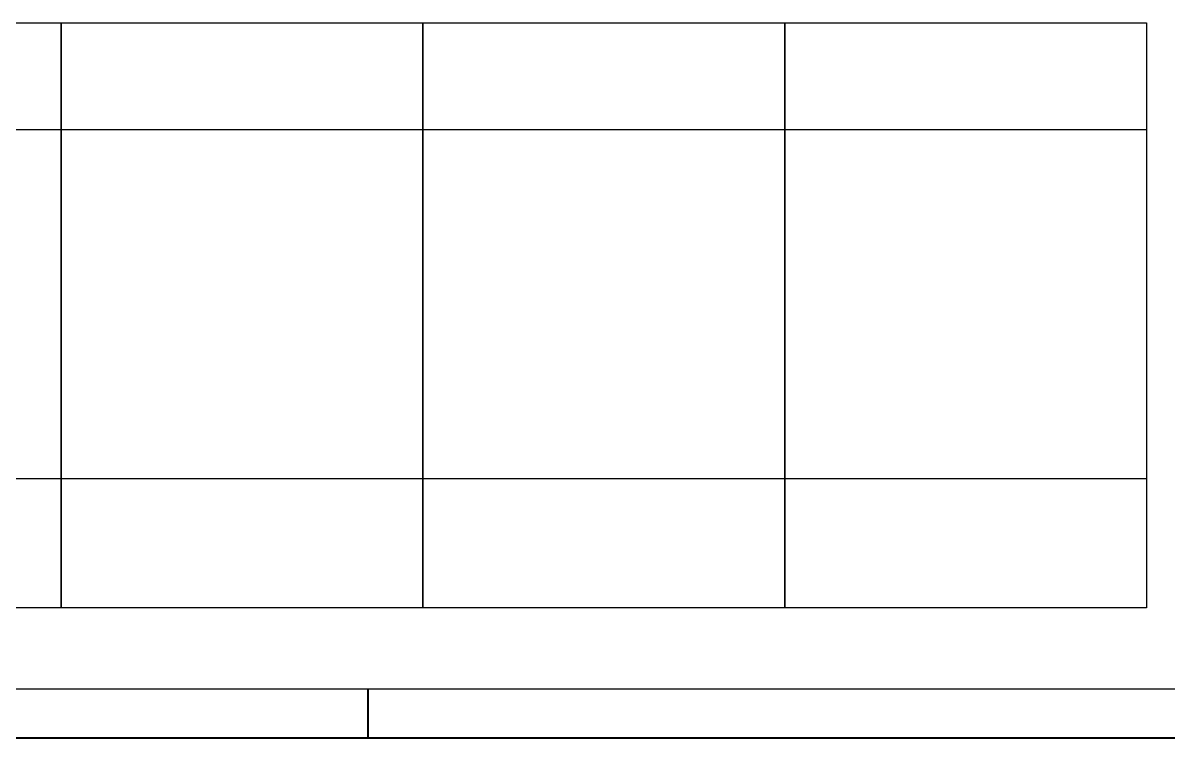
# Model space of a CAD drawing. Extents: x 17311 to 161354, y 153625 to 213544.
# Drawn here: x 20781 to 22670, y 205100 to 206280 of the extents above; entities that cross this region are included whole.
import ezdxf

# ---------------------------------------------------------------- set-up
doc = ezdxf.new("R2010")
doc.units = 0
doc.layers.get('0').update_dxf_attribs({"linetype": 'CONTINUOUS'})
for name, color, linetype in [('8', 111, 'CONTINUOUS'), ('TIRAS REESCORAMENTO', 252, 'CONTINUOUS'), ('VIGAS', 3, 'CONTINUOUS')]:
    doc.layers.add(name, color=color, linetype=linetype)
doc.layers.add('FOLHA', color=255, linetype='CONTINUOUS', lineweight=40)

msp = doc.modelspace()

# ---------------------------------------------------------------- linework, layer by layer
at = {"color": 30}
msp.add_line((24239.28, 205180.82), (17511.8, 205180.82), dxfattribs=at)
at = {"layer": '8', "color": 5, "linetype": 'Continuous'}
for points in [[(22037.78, 205315.05), (21440.97, 205315.05), (21440.97, 206279.83), (22037.78, 206279.83)], [(22634.59, 205315.05), (22037.78, 205315.05), (22037.78, 206279.83), (22634.59, 206279.83)]]:
    msp.add_lwpolyline(points, close=True, dxfattribs=at)
at = {"layer": 'FOLHA'}
for p, q in [((21350.33, 205180.82), (21350.33, 205100.34)), ((24319.75, 205100.34), (17310.62, 205100.34))]:
    msp.add_line(p, q, dxfattribs=at)
at = {"layer": 'TIRAS REESCORAMENTO', "linetype": 'ByBlock'}
for p, q in [((22634.59, 206103.75), (17860.1, 206103.75)), ((22634.59, 205527.75), (17860.1, 205527.75))]:
    msp.add_line(p, q, dxfattribs=at)
at = {"layer": 'VIGAS', "color": 5}
for points in [[(20844.16, 205315.05), (20247.34, 205315.05), (20247.34, 206279.83), (20844.16, 206279.83)], [(21440.97, 205315.05), (20844.16, 205315.05), (20844.16, 206279.83), (21440.97, 206279.83)]]:
    msp.add_lwpolyline(points, close=True, dxfattribs=at)

doc.saveas('drawing.dxf')
